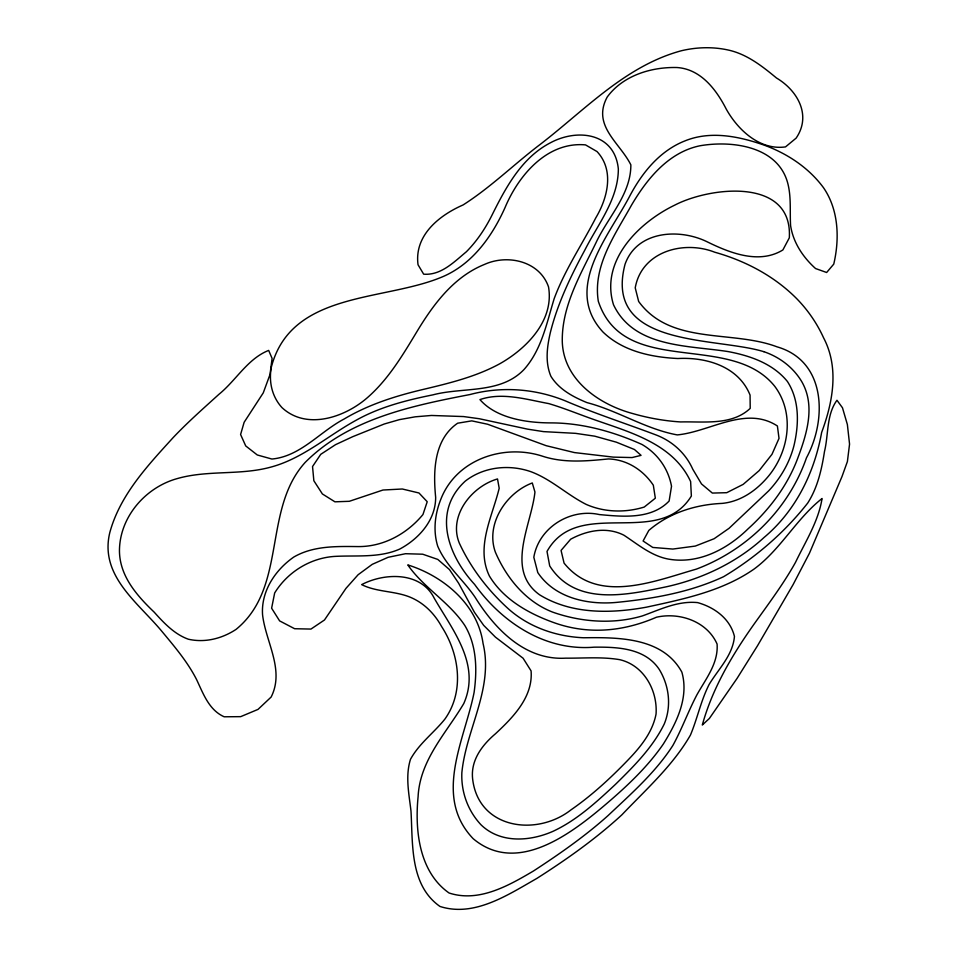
<?xml version="1.0" encoding="UTF-8"?>
<svg xmlns="http://www.w3.org/2000/svg" width="958" height="958" viewBox="0 0 958 958"><rect width="100%" height="100%" fill="white"/><g stroke="black" fill="none" stroke-linecap="round" stroke-linejoin="round"><path stroke-width="1.44" d="M763.897 351.694C715.111 336.713 603.169 348.029 625.023 264.336C636.926 230.411 679.881 228.052 707.854 242.146C730.523 253.199 759.275 264.432 782.878 249.954L789.32 237.835C792.877 177.206 710.477 186.606 674.767 205.12C638.507 222.615 599.947 260.983 613.491 304.716C633.957 347.874 687.88 345.239 728.128 351.586C750.102 355.693 772.843 363.537 787.392 381.452C799.679 400.408 798.996 424.226 794.014 445.446A107.871 96.566 -21.1 0 1 768.639 490.891L729.038 528.325L714.117 538.731L695.304 546.072L672.851 549.054L652.793 547.449L643.093 541.007L648.817 530.421C669.175 512.853 695.58 504.543 722.152 503.393C739.696 501.681 754.748 491.67 766.244 478.749C788.602 453.9 795.655 414.203 774.735 386.29C730.307 331.037 624.077 378.542 598.307 301.267C592.655 265.809 615.084 234.698 631.418 205.299C646.925 178.93 668.456 152.262 699.963 145.772C732.678 140.131 779.165 146.418 788.111 184.643C791.284 198.102 789.775 211.898 790.59 225.573C793.164 242.542 802.996 257.235 815.569 268.551L826.646 272.491L833.759 264.109C839.699 238.746 838.717 209.85 823.545 187.768C808.636 167.53 786.901 153.256 763.406 144.862C738.426 136.228 710.417 130.563 685.018 140.862C659.906 150.753 642.339 172.392 629.981 195.612C608.977 236.051 562.514 288.358 603.037 332.079C622.904 351.263 651.165 357.214 677.881 358.52C706.321 356.987 738.51 366.363 750.066 395.091L750.21 408.371C731.816 425.723 703.938 421.352 680.647 421.939C664.433 420.933 648.41 418.047 632.807 413.581C599.049 404.516 563.591 380.003 562.286 341.814C561.568 305.961 580.847 274 595.984 242.757C607.863 217.155 630.987 194.426 630.855 164.86C619.742 142.526 591.673 125.618 607.228 97.009C622.987 75.478 651.284 66.868 677.078 67.527C700.849 69.144 716.249 89.573 726.26 109.116C737.947 130.072 759.886 150.514 785.512 146.897L796.122 138.132C811.749 115.355 797.583 90.519 776.495 78.005C762.041 66.042 746.737 53.983 727.96 49.972A92.04 74.413 -18.9 0 0 681.366 50.75C624.424 66.102 583.41 111.655 537.797 146.227C512.734 165.578 489.873 187.876 463.097 204.94C439.004 215.466 414.131 235.452 418.035 264.755L423.664 274.18C440.991 275.569 454.044 261.953 466.354 251.774C477.371 240.674 485.957 227.537 492.807 213.526C506.411 186.331 522.122 157.567 550.143 142.934C577.219 128.168 614.737 132.647 618.341 168.967C618.317 199.324 597.936 224.1 584.847 250.062C570.681 276.311 557.58 303.482 550.347 332.546C547.018 346.916 545.006 362.256 550.886 376.266C559.041 389.451 573.016 396.863 586.931 402.599C618.066 410.719 645.704 429.136 677.294 434.908C710.058 431.783 745.791 405.354 777.393 425.987L779.022 438.369L771.992 454.296L759.155 470.629L743.168 484.377L726.715 492.699L712.345 493.071L701.495 483.934L692.778 469.24A76.484 69.479 -28.1 0 0 656.745 435.219C626.328 423.675 595.313 413.724 565.388 400.899C535.199 388.589 501.501 386.11 469.971 394.54C411.784 405.785 348.496 418.838 305.207 462.391C262.384 509.488 287.472 587.446 236.039 629.406C221.993 638.639 204.928 642.986 188.331 639.214C174.236 634.124 163.998 623.023 154.214 612.186C136.994 595.732 119.63 576.105 119.451 550.85C119.558 517.176 145.305 487.43 177.182 478.605C207.371 469.899 239.428 475.431 269.749 467.396C302.297 459.074 327.612 435.794 356.532 420.023C380.146 406.875 406.575 400.169 432.884 394.864C463.229 386.84 500.268 394.217 523.978 369.56C541.653 349.778 546.635 323.217 554.179 298.656C564.729 270.12 581.913 244.781 595.792 217.861C607.611 198.043 614.593 170.332 597.014 151.556L585.518 144.886C547.21 141.437 518.613 175.206 505.082 207.491C492.388 235.8 473.216 263.043 444.105 276.108C385.811 301.782 291.256 290.118 271.282 367.345A62.917 51.936 -37.1 0 0 282.011 407.641C306.859 430.693 345.491 417.113 367.932 397.187C388.493 379.057 402.623 355.298 416.646 332.079C433.196 304.56 453.637 276.85 484.425 264.456C507.512 253.918 539.594 261.055 548.515 286.873C554.323 320.307 526.864 348.425 499.968 363.657C475.455 377.069 448.069 383.511 421.101 389.93C394.373 396.349 367.848 404.863 344.126 419.017C319.756 431.747 300.632 456.379 271.916 459.038L257.283 454.978L245.715 445.925L240.59 434.513L244.134 422.286L263.27 392.852L270.012 374.494L272.096 358.412L268.671 350.412C247.667 358.663 236.075 380.422 218.975 394.277C203.371 408.431 187.552 422.37 173.075 437.686C147.544 465.732 119.966 495.058 109.799 532.588C99.345 575.614 137.713 602.283 161.615 631.035C174.356 646.375 187.445 661.655 196.558 679.521C203.252 693.592 208.88 709.974 224.172 716.788L240.674 716.656L258.013 709.399L271.138 697.041C284.861 669.893 265.725 642.111 262.564 614.808C260.911 591.385 275.162 569.998 293.819 557.029C313.494 545.629 336.713 546.359 358.675 546.587C383.775 546.623 407.198 533.642 422.957 514.53L427.22 501.717L418.969 492.987L402.3 488.999L382.949 490.029L349.323 501.297L334.941 501.824L322.391 493.957L313.853 480.748L312.536 466.534L320.726 454.343L335.575 444.644L352.784 436.656L384.302 423.987L399.438 419.628L415.233 416.814L431.471 415.461L463.6 416.562L479.275 418.73L527.595 429.148L543.533 431.627L575.614 433.351L594.702 436.165L616.329 442.177L634.459 449.506L641.07 455.361L632.04 457.565L613.312 457.122L574.393 452.571L546.216 445.698L487.598 424.238L471.755 420.861L457.637 423.208C433.818 439.518 433.088 471.36 435.662 497.346C435.698 520.17 418.921 538.815 399.726 549.078C378.985 558.203 356.089 555.137 334.126 556.442C309.793 558.227 287.436 572.249 274.671 592.954L271.617 608.21L279.616 620.892L294.633 628.723L310.955 629.071L324.475 619.994L345.934 588.416L358.124 574.728L372.243 564.346L388.11 557.305L405.509 553.712L422.682 554.203L437.794 559.424L449.494 569.615L458.607 583.206L474.426 612.258L483.682 625.358L495.466 637.166L523.092 658.23L531.079 670.887C533.199 696.909 513.117 717.314 495.502 733.732C482.185 745.013 470.653 760.197 472.593 778.591C478.114 828.886 536.432 837.017 571.052 809.821C591.505 795.679 609.851 778.77 627.107 760.939C640.016 747.623 652.422 732.798 656.05 714.093C657.703 690.443 643.848 665.259 619.718 659.667C601.816 656.637 583.709 658.326 565.675 658.158C525.044 660.553 494.915 629.035 475.108 597.277C463.277 579.698 445.997 565.95 437.674 546.084C432.788 530.014 435.076 512.973 441.47 497.669C457.577 458.93 504.076 443.71 542.36 456.152C563.855 463.229 586.32 461.133 608.402 458.942C626.879 459.493 643.225 470.055 653.332 485.227L655.332 498.208L644.231 507.057A81.681 72.82 -25.8 0 1 586.26 504.435C567.052 494.759 551.281 479.287 530.936 471.707C509.093 464.079 483.718 466.726 465.241 481.144C431.83 511.776 448.212 555.748 474.593 584.38C502.1 622.652 545.306 651.212 594.056 647.177C617.455 646.913 645.237 647.955 659.451 669.726C669.247 686.108 671.558 706.07 664.301 723.889C652.733 747.48 633.885 766.256 615.359 784.47C596.295 802.229 576.788 820.252 552.922 831.364C529.87 841.495 500.351 843.603 481.012 824.802C467.851 810.743 461.026 791.979 461.852 772.759C466.043 729.11 493.849 688.431 483.048 643.453C477.575 604.438 443.554 576.105 407.785 564.909C423.628 587.769 449.398 602.127 464.858 625.55C476.88 645.608 477.216 669.941 474.09 692.466C464.678 739.899 432.824 796.493 473.168 838.681C518.673 876.977 575.566 830.406 610.893 799.954C630.22 783.129 648.817 765.167 663.379 743.959C676.516 722.811 689.137 697.52 681.856 672.121C662.756 637.226 618.437 637.298 583.65 637.765C555.389 636.579 527.355 626.664 506.519 607.144C486.999 588.99 470.534 567.375 459.325 543.126C448.14 515.847 471.791 486.317 497.513 478.952L499.19 488.245C492.34 516.625 475.455 547.138 489.406 576.033C503.549 599.48 528.648 613.551 553.748 622.58C588.116 634.938 623.143 631.657 656.446 617.227C679.557 611.958 707.148 621.395 717.087 644.051C718.488 663.367 705.735 678.935 696.861 694.909C688.191 711.423 681.904 729.05 672.899 745.408C655.547 772.435 631.13 793.775 607.971 815.665C584.907 836.31 559.448 854.057 533.558 870.942C508.578 885.671 478.82 902.735 449.074 893C419.137 871.972 414.766 830.466 418.095 796.697C419.891 759.933 446.129 733.313 463.792 703.519C481.036 664.337 452.607 630.244 434.225 598.175C420.933 571.555 384.721 572.573 361.657 584.62C376.111 591.9 393.175 590.894 408.336 596.475C422.885 601.911 434.142 613 441.554 626.472C459.373 653.823 464.702 691.437 444.811 719.207C433.711 732.978 419.041 743.612 410.467 759.335C405.186 776.303 409.006 793.883 410.982 811.055C412.934 843.95 409.557 885.036 439.973 906.448C474.258 917.513 508.147 894.736 536.851 878.426C566.729 859.35 595.852 838.801 621.97 814.743C646.039 789.428 672.875 765.622 690.443 735.073C697.412 718.464 700.909 700.633 709.1 684.515C718.44 668.935 732.774 655.428 734.451 636.459C730.164 618.712 714.5 607.3 697.616 602.606C678.048 600.618 660.278 609.492 642.375 615.922C613.084 624.508 581.326 622.197 552.706 612.138C525.786 601.744 506.483 578.057 495.358 552.107C485.287 524.158 506.147 492.735 532.289 482.964L534.947 492.029C531.415 525.008 504.95 569.902 539.594 594.798C571.459 614.425 610.845 613.671 646.458 607.168C683.605 599.109 722.416 591.158 754.114 569.028C780.698 549.449 796.385 518.685 822.06 498.507C818.455 521.403 805.427 541.641 795.547 562.286C784.77 581.662 771.657 599.564 758.784 617.551C735.014 650.29 713.111 685.808 702.31 725.014L709.387 718.452L737.049 678.42L757.515 645.74L793.116 584.584L809.462 553.197L842.01 476.521L847.399 461.552L849.554 444.117L847.375 424.55L842.477 407.773L836.969 400.264C826.299 414.826 828.622 434.609 824.491 451.493C821.677 469.432 817.653 487.538 807.726 503.034C784.638 532.409 755.634 557.544 723.565 576.704C689.976 592.343 652.853 598.846 616.21 602.426C587.47 605.025 554.754 597.984 537.785 572.561L533.822 557.281C538.791 527.499 570.369 508.027 599.433 514.578C622.904 516.721 651.272 519.619 669.127 501.034L671.522 486.269A73.371 66.473 -29.9 0 0 642.064 444.512C613.467 431.639 582.153 422.861 550.611 422.897C526.672 422.825 496.4 418.395 479.934 399.606C502.028 391.93 526.409 399.474 548.671 403.581C563.831 408.036 578.44 414.107 593.337 419.341C629.538 432.19 673.055 443.446 690.634 481.587L691.365 496.04C658.577 549.126 578.165 496.016 547.006 551.437L549.7 565.903C575.662 606.665 627.334 594.942 666.648 586.727C702.561 578.74 736.846 562.454 764.065 537.474C795.799 510.818 814.384 472.725 821.641 432.429C832.873 402.156 839.364 367.764 823.545 337.743A172.033 152.538 -22.5 0 0 797.02 298.98C774.543 276.167 745.444 260.827 714.788 252.229C683.761 239.979 641.644 251.331 635.226 287.855L638.663 301.483C670.828 345.515 731.804 329.708 777.022 346.832C826.419 361.034 827.017 419.879 806.468 457.828C788.626 509.237 746.941 550.179 696.215 569.172C654.194 581.135 597.636 604.785 564.07 563.112L561.065 550.431L570.657 539.222C586.919 530.385 606.749 526.481 623.898 535.199C637.968 544.419 651.129 555.76 668.121 559.041C698.178 564.501 727.002 549.425 747.994 528.912C769.023 509.824 786.698 486.748 797.02 460.127C806.337 435.483 816.036 406.384 801.75 381.643A79.155 70.784 -17.8 0 0 763.897 351.694"/></g></svg>
